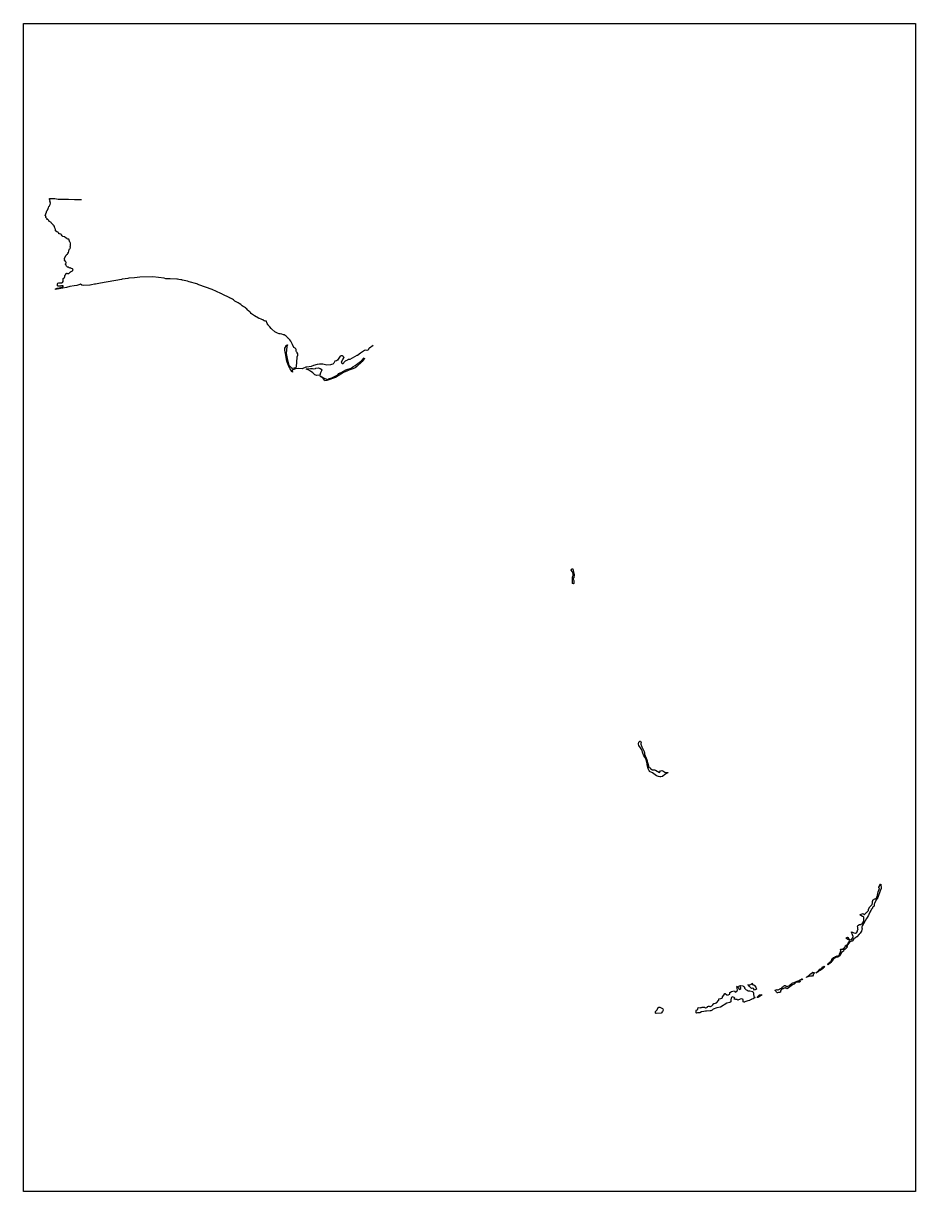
# Model space of a CAD drawing. Extents: x 0.2 to 8.4, y 0.1 to 10.8.
import ezdxf

# ---------------------------------------------------------------- set-up
doc = ezdxf.new("R2010")
doc.units = 0
doc.header["$MEASUREMENT"] = 0
doc.layers.add('STATE', color=7, linetype='CONTINUOUS')

# ---------------------------------------------------------------- blocks, each defined once
blk = doc.blocks.new('BLOCK_2')
at = {"layer": 'STATE'}
blk.add_lwpolyline([(0.1633029513888889, 0.0988905164930556), (0.1633029513888889, 10.82998318142361), (8.358466254340277, 10.82998318142361), (8.358466254340277, 0.0988905164930556), (0.1633029513888889, 0.0988905164930556)], dxfattribs=at)
at = {"layer": 'STATE', "color": 2}
for points in [[(3.376051161024305, 7.869683159722221), (3.342719184027778, 7.846347384982638), (3.336052788628472, 7.843010796440971), (3.332722981770833, 7.836344401041666), (3.332722981770833, 7.8330078125), (3.329393174913194, 7.829678005642361), (3.326056586371528, 7.829678005642361), (3.319390190972222, 7.826341417100694), (3.306064181857639, 7.829678005642361), (3.296061197916667, 7.826341417100694), (3.259406195746528, 7.799675835503471), (3.232740614149305, 7.779669867621528), (3.22607421875, 7.779669867621528), (3.162753634982639, 7.743001302083333), (3.149420844184028, 7.743001302083333), (3.139424641927083, 7.736334906684028), (3.126091851128472, 7.729668511284721), (3.119425455729167, 7.726331922743055), (3.106099446614583, 7.716335720486111), (3.099433051215278, 7.702996148003471), (3.092766655815972, 7.702996148003471), (3.089436848958333, 7.712999131944444), (3.086100260416667, 7.71966552734375), (3.096096462673611, 7.743001302083333), (3.106099446614583, 7.756334092881944), (3.109429253472222, 7.759670681423611), (3.099433051215278, 7.769673665364583), (3.092766655815972, 7.776340060763888), (3.082770453559028, 7.776340060763888), (3.072767469618055, 7.773003472222221), (3.066107855902778, 7.763007269965278), (3.0494384765625, 7.736334906684028), (3.039442274305555, 7.729668511284721), (3.022779676649305, 7.726331922743055), (3.01611328125, 7.709662543402778), (3.009446885850694, 7.702996148003471), (3.006117078993055, 7.699666341145833), (2.992784288194444, 7.696329752604166), (2.9827880859375, 7.6929931640625), (2.949462890625, 7.689663357204861), (2.912801106770833, 7.699666341145833), (2.882805718315972, 7.699666341145833), (2.862806532118055, 7.696329752604166), (2.829481336805555, 7.686326768663194), (2.80615234375, 7.679660373263888), (2.766160753038194, 7.672993977864583), (2.75616455078125, 7.672993977864583), (2.722832573784722, 7.656324598524305), (2.692837185329861, 7.659661187065971), (2.662848578559028, 7.656324598524305), (2.639519585503472, 7.646321614583333), (2.636182996961805, 7.646321614583333), (2.632853190104167, 7.642991807725694), (2.636182996961805, 7.626322428385416), (2.6295166015625, 7.632988823784721), (2.61285400390625, 7.656324598524305), (2.602857801649305, 7.679660373263888), (2.592861599392361, 7.702996148003471), (2.589525010850694, 7.709662543402778), (2.582858615451389, 7.726331922743055), (2.569532606336805, 7.796339246961805), (2.566196017795139, 7.829678005642361), (2.566196017795139, 7.846347384982638), (2.569532606336805, 7.856350368923611), (2.576192220052083, 7.873012966579861), (2.589525010850694, 7.876349555121528), (2.582858615451389, 7.863016764322916), (2.57952880859375, 7.829678005642361), (2.576192220052083, 7.796339246961805), (2.586195203993055, 7.753004286024305), (2.602857801649305, 7.689663357204861), (2.619520399305555, 7.672993977864583), (2.6295166015625, 7.662990993923611), (2.636182996961805, 7.662990993923611), (2.666178385416667, 7.669664171006944), (2.672844780815972, 7.67633056640625), (2.679511176215278, 7.763007269965278), (2.679511176215278, 7.766337076822916), (2.682840983072917, 7.783006456163194), (2.682840983072917, 7.786336263020833), (2.682840983072917, 7.793009440104166), (2.679511176215278, 7.803005642361111), (2.679511176215278, 7.806342230902778), (2.672844780815972, 7.813008626302083), (2.669508192274305, 7.819675021701388), (2.669508192274305, 7.826341417100694), (2.669508192274305, 7.829678005642361), (2.669508192274305, 7.8330078125), (2.666178385416667, 7.839680989583333), (2.662848578559028, 7.843010796440971), (2.659511990017361, 7.846347384982638), (2.652845594618055, 7.849677191840278), (2.64617919921875, 7.853013780381944), (2.636182996961805, 7.879679361979166), (2.619520399305555, 7.909688313802083), (2.609524197048611, 7.923021104600694), (2.602857801649305, 7.933024088541666), (2.599521213107639, 7.936353895399305), (2.59619140625, 7.936353895399305), (2.59619140625, 7.939690483940971), (2.57952880859375, 7.953023274739583), (2.57952880859375, 7.95635986328125), (2.576192220052083, 7.95635986328125), (2.559529622395833, 7.969692654079861), (2.552863226996528, 7.969692654079861), (2.536200629340278, 7.976359049479166), (2.522867838541667, 7.979695638020833), (2.516208224826389, 7.979695638020833), (2.512871636284722, 7.979695638020833), (2.496209038628472, 7.983025444878471), (2.472880045572917, 7.996358235677083), (2.446221245659722, 8.019694010416666), (2.442884657118055, 8.023030598958332), (2.439554850260417, 8.0263671875), (2.426222059461805, 8.04302978515625), (2.412889268663194, 8.05636935763889), (2.412889268663194, 8.059699164496527), (2.409559461805555, 8.063035753038195), (2.40289306640625, 8.073038736979166), (2.399563259548611, 8.08303493923611), (2.396226671006944, 8.093037923177082), (2.392896864149305, 8.093037923177082), (2.382893880208333, 8.093037923177082), (2.376234266493055, 8.096367730034721), (2.366231282552083, 8.103040907118055), (2.366231282552083, 8.106370713975695), (2.3529052734375, 8.10970730251736), (2.346238878038194, 8.113037109375), (2.332906087239583, 8.119710286458332), (2.329576280381944, 8.119710286458332), (2.322909884982639, 8.123040093315971), (2.286248101128472, 8.14303927951389), (2.259589301215278, 8.163045247395832), (2.252922905815972, 8.1663818359375), (2.252922905815972, 8.16971164279514), (2.236260308159722, 8.18304443359375), (2.232923719618055, 8.189710828993055), (2.229593912760417, 8.189710828993055), (2.22625732421875, 8.19638400607639), (2.212931315104167, 8.209716796875), (2.2095947265625, 8.209716796875), (2.202928331163194, 8.216383192274305), (2.19293212890625, 8.22304958767361), (2.182935926649305, 8.229715983072916), (2.172932942708333, 8.236382378472221), (2.15960693359375, 8.246385362413195), (2.146274142795139, 8.256388346354166), (2.136277940538194, 8.263054741753471), (2.116278754340278, 8.273057725694445), (2.112948947482639, 8.276387532552082), (2.106282552083333, 8.27972412109375), (2.092949761284722, 8.289727105034721), (2.082953559027778, 8.296393500434027), (2.072950575086805, 8.303059895833332), (2.066290961371528, 8.306389702690971), (2.062954372829861, 8.306389702690971), (2.059624565972222, 8.30972629123264), (1.989637586805555, 8.343065049913195), (1.986300998263889, 8.346394856770832), (1.976304796006944, 8.3497314453125), (1.896321614583333, 8.386400010850695), (1.776340060763889, 8.429741753472221), (1.763007269965278, 8.43307156032986), (1.759677463107639, 8.436408148871527), (1.75634765625, 8.436408148871527), (1.686360677083333, 8.456407335069445), (1.669691297743055, 8.46307373046875), (1.626369900173611, 8.469740125868055), (1.619703504774305, 8.473076714409721), (1.616373697916667, 8.473076714409721), (1.609707302517361, 8.473076714409721), (1.589708116319444, 8.47641330295139), (1.5797119140625, 8.479743109809027), (1.573045518663194, 8.479743109809027), (1.513054741753472, 8.483079698350695), (1.479729546440972, 8.483079698350695), (1.473063151041667, 8.483079698350695), (1.456400553385417, 8.48974609375), (1.35308837890625, 8.50307888454861), (1.233106825086806, 8.499742296006945), (1.183119032118056, 8.49307590060764), (1.133124457465278, 8.48974609375), (1.123128255208333, 8.486409505208332), (1.099799262152778, 8.483079698350695), (1.073140462239583, 8.479743109809027), (1.069803873697917, 8.479743109809027), (1.063137478298611, 8.47641330295139), (0.8731689453125, 8.443074544270832), (0.8265109592013888, 8.43307156032986), (0.8165147569444444, 8.43307156032986), (0.78985595703125, 8.429741753472221), (0.7765231662326388, 8.426405164930555), (0.773193359375, 8.426405164930555), (0.7132025824652778, 8.42306857638889), (0.6998765733506944, 8.426405164930555), (0.6865370008680555, 8.43307156032986), (0.6732109917534722, 8.429741753472221), (0.6632080078125, 8.426405164930555), (0.6532185872395833, 8.42306857638889), (0.6298828125, 8.41973876953125), (0.5898912217881944, 8.413072374131945), (0.5598958333333333, 8.403069390190971), (0.4599134657118055, 8.386400010850695), (0.4599134657118055, 8.38973659939236), (0.4599134657118055, 8.39306640625), (0.4732462565104166, 8.396402994791666), (0.4799126519097222, 8.396402994791666), (0.5299072265625, 8.409735785590277), (0.5299072265625, 8.42306857638889), (0.5265706380208333, 8.41973876953125), (0.5199042426215278, 8.41973876953125), (0.516567654079861, 8.416402180989582), (0.5132378472222222, 8.41973876953125), (0.5065782335069444, 8.41973876953125), (0.5032416449652778, 8.416402180989582), (0.4999050564236111, 8.416402180989582), (0.4965752495659722, 8.416402180989582), (0.4899088541666666, 8.416402180989582), (0.4865790473090277, 8.416402180989582), (0.4799126519097222, 8.416402180989582), (0.4799126519097222, 8.41973876953125), (0.4765760633680555, 8.41973876953125), (0.4765760633680555, 8.42306857638889), (0.4765760633680555, 8.426405164930555), (0.4765760633680555, 8.43307156032986), (0.4765760633680555, 8.436408148871527), (0.4799126519097222, 8.443074544270832), (0.4899088541666666, 8.446404351128471), (0.4932386610243055, 8.446404351128471), (0.5032416449652778, 8.446404351128471), (0.5065782335069444, 8.446404351128471), (0.5132378472222222, 8.446404351128471), (0.516567654079861, 8.446404351128471), (0.5199042426215278, 8.44974093967014), (0.5232408311631944, 8.44974093967014), (0.5299072265625, 8.45974392361111), (0.5299072265625, 8.46307373046875), (0.5299072265625, 8.479743109809027), (0.5299072265625, 8.483079698350695), (0.5299072265625, 8.486409505208332), (0.5332370334201388, 8.48974609375), (0.5398966471354166, 8.496412489149305), (0.5432332356770833, 8.50307888454861), (0.5432332356770833, 8.509745279947916), (0.5432332356770833, 8.513081868489582), (0.54656982421875, 8.51974826388889), (0.5498996310763888, 8.51974826388889), (0.5532362196180556, 8.526414659288195), (0.5532362196180556, 8.52975124782986), (0.5565660264756944, 8.5330810546875), (0.5598958333333333, 8.5330810546875), (0.5598958333333333, 8.536417643229166), (0.563232421875, 8.536417643229166), (0.5698988172743055, 8.5330810546875), (0.5732286241319444, 8.5330810546875), (0.576565212673611, 8.5330810546875), (0.57989501953125, 8.5330810546875), (0.57989501953125, 8.536417643229166), (0.5832248263888888, 8.536417643229166), (0.5865614149305555, 8.539747450086805), (0.5898912217881944, 8.543084038628471), (0.5965576171875, 8.54641384548611), (0.5998874240451388, 8.54641384548611), (0.6032240125868055, 8.549750434027777), (0.61322021484375, 8.556416829427082), (0.6165500217013888, 8.55975341796875), (0.6165500217013888, 8.56308322482639), (0.6198866102430555, 8.56308322482639), (0.6165500217013888, 8.569756401909721), (0.6165500217013888, 8.57308620876736), (0.61322021484375, 8.576422797309027), (0.6065538194444444, 8.579752604166666), (0.6032240125868055, 8.579752604166666), (0.593227810329861, 8.583089192708332), (0.5898912217881944, 8.579752604166666), (0.5865614149305555, 8.583089192708332), (0.57989501953125, 8.583089192708332), (0.576565212673611, 8.58975558810764), (0.5698988172743055, 8.58975558810764), (0.5598958333333333, 8.59975857204861), (0.5565660264756944, 8.606424967447916), (0.5565660264756944, 8.613091362847221), (0.5532362196180556, 8.613091362847221), (0.5498996310763888, 8.61642795138889), (0.5498996310763888, 8.619757758246527), (0.5532362196180556, 8.623087565104166), (0.5565660264756944, 8.6297607421875), (0.5565660264756944, 8.63309054904514), (0.5498996310763888, 8.64642333984375), (0.54656982421875, 8.64642333984375), (0.5432332356770833, 8.64642333984375), (0.5432332356770833, 8.649759928385416), (0.5398966471354166, 8.653096516927082), (0.5398966471354166, 8.656426323784721), (0.5432332356770833, 8.656426323784721), (0.5398966471354166, 8.663092719184027), (0.5398966471354166, 8.666429307725695), (0.5398966471354166, 8.669759114583332), (0.5532362196180556, 8.696431477864582), (0.5565660264756944, 8.696431477864582), (0.5598958333333333, 8.70309787326389), (0.563232421875, 8.709771050347221), (0.5665622287326388, 8.709771050347221), (0.5698988172743055, 8.709771050347221), (0.5732286241319444, 8.716437445746527), (0.5698988172743055, 8.719767252604166), (0.5732286241319444, 8.723097059461805), (0.576565212673611, 8.723097059461805), (0.576565212673611, 8.726433648003471), (0.57989501953125, 8.736436631944445), (0.5832248263888888, 8.753106011284721), (0.5865614149305555, 8.759772406684027), (0.5898912217881944, 8.759772406684027), (0.593227810329861, 8.763102213541666), (0.5965576171875, 8.77310519748264), (0.593227810329861, 8.77310519748264), (0.593227810329861, 8.779771592881945), (0.5965576171875, 8.78310818142361), (0.5965576171875, 8.786444769965277), (0.5965576171875, 8.789774576822916), (0.5965576171875, 8.796440972222221), (0.5965576171875, 8.806443956163195), (0.593227810329861, 8.80978054470486), (0.5965576171875, 8.8131103515625), (0.593227810329861, 8.81644015842014), (0.5898912217881944, 8.819776746961805), (0.5865614149305555, 8.829779730902777), (0.5832248263888888, 8.836446126302082), (0.5865614149305555, 8.839775933159721), (0.5832248263888888, 8.839775933159721), (0.57989501953125, 8.846449110243055), (0.5732286241319444, 8.846449110243055), (0.5665622287326388, 8.849778917100695), (0.563232421875, 8.8564453125), (0.5565660264756944, 8.8564453125), (0.5532362196180556, 8.859781901041666), (0.5498996310763888, 8.859781901041666), (0.5498996310763888, 8.863118489583332), (0.5432332356770833, 8.86978488498264), (0.5398966471354166, 8.86978488498264), (0.5365668402777778, 8.86978488498264), (0.5265706380208333, 8.873114691840277), (0.5232408311631944, 8.876451280381945), (0.5199042426215278, 8.87978786892361), (0.5132378472222222, 8.88644748263889), (0.5132378472222222, 8.889784071180555), (0.5065782335069444, 8.893120659722221), (0.4965752495659722, 8.896457248263888), (0.4899088541666666, 8.896457248263888), (0.4899088541666666, 8.903116861979166), (0.4832424587673611, 8.909783257378471), (0.4832424587673611, 8.913119845920138), (0.46990966796875, 8.916456434461805), (0.4599134657118055, 8.92312282986111), (0.4599134657118055, 8.929789225260416), (0.4599134657118055, 8.936455620659721), (0.4565836588541666, 8.943122016059027), (0.4565836588541666, 8.946458604600695), (0.4532470703125, 8.953125), (0.4499172634548611, 8.956461588541666), (0.4499172634548611, 8.959791395399305), (0.4499172634548611, 8.963127983940971), (0.4432508680555555, 8.973130967881945), (0.4399210611979166, 8.973130967881945), (0.43658447265625, 8.979790581597221), (0.4299180772569444, 8.986463758680555), (0.4265882703993055, 8.989793565538195), (0.4232584635416666, 8.989793565538195), (0.419921875, 8.999796549479166), (0.4132554796006944, 9.003126356336805), (0.4099256727430555, 9.006462944878471), (0.40325927734375, 9.009799533420138), (0.3965928819444444, 9.013129340277777), (0.3965928819444444, 9.019795735677082), (0.3932630750868055, 9.02313232421875), (0.3899332682291666, 9.026462131076388), (0.3865966796875, 9.029798719618055), (0.3799302842881944, 9.029798719618055), (0.3832668728298611, 9.033135308159721), (0.3799302842881944, 9.03646511501736), (0.3732638888888889, 9.043131510416666), (0.3699273003472222, 9.046468098958332), (0.3699273003472222, 9.0498046875), (0.3699273003472222, 9.053134494357638), (0.3732638888888889, 9.053134494357638), (0.3699273003472222, 9.056464301215277), (0.3699273003472222, 9.059800889756945), (0.3632676866319444, 9.066474066840277), (0.3699273003472222, 9.07980007595486), (0.3699273003472222, 9.083136664496527), (0.3732638888888889, 9.089803059895832), (0.3766004774305555, 9.089803059895832), (0.3766004774305555, 9.0931396484375), (0.3766004774305555, 9.096476236979166), (0.3766004774305555, 9.099806043836805), (0.3766004774305555, 9.103135850694445), (0.3799302842881944, 9.10647243923611), (0.3832668728298611, 9.109809027777777), (0.3832668728298611, 9.113138834635416), (0.3865966796875, 9.116475423177082), (0.3865966796875, 9.123141818576388), (0.3899332682291666, 9.126478407118055), (0.3899332682291666, 9.13314480251736), (0.3932630750868055, 9.136474609375), (0.3965928819444444, 9.146477593315971), (0.3999294704861111, 9.14980740017361), (0.40325927734375, 9.14980740017361), (0.40325927734375, 9.153143988715277), (0.4099256727430555, 9.166476779513888), (0.4132554796006944, 9.179816351996527), (0.4099256727430555, 9.186482747395832), (0.4099256727430555, 9.189812554253471), (0.4065958658854166, 9.193149142795138), (0.4065958658854166, 9.196478949652777), (0.4099256727430555, 9.199815538194445), (0.4065958658854166, 9.20315212673611), (0.4065958658854166, 9.20648193359375), (0.40325927734375, 9.216484917534721), (0.40325927734375, 9.219821506076388), (0.4299180772569444, 9.219821506076388), (0.4532470703125, 9.219821506076388), (0.4832424587673611, 9.216484917534721), (0.4865790473090277, 9.216484917534721), (0.4965752495659722, 9.216484917534721), (0.5032416449652778, 9.216484917534721), (0.5132378472222222, 9.216484917534721), (0.516567654079861, 9.216484917534721), (0.5199042426215278, 9.216484917534721), (0.5232408311631944, 9.216484917534721), (0.5332370334201388, 9.216484917534721), (0.5398966471354166, 9.216484917534721), (0.5432332356770833, 9.216484917534721), (0.54656982421875, 9.216484917534721), (0.5532362196180556, 9.216484917534721), (0.5698988172743055, 9.216484917534721), (0.576565212673611, 9.216484917534721), (0.6332194010416666, 9.213148328993055), (0.6365492078993055, 9.213148328993055), (0.64654541015625, 9.213148328993055), (0.6532185872395833, 9.213148328993055), (0.6665445963541666, 9.213148328993055), (0.6898735894097222, 9.213148328993055), (0.6965399848090278, 9.213148328993055)], [(3.20941162109375, 7.686326768663194), (3.259406195746528, 7.723002115885416), (3.272732204861111, 7.732998318142361), (3.292731391059028, 7.756334092881944), (3.296061197916667, 7.749667697482638), (3.292731391059028, 7.749667697482638), (3.276068793402778, 7.723002115885416), (3.222744411892361, 7.67633056640625), (3.20941162109375, 7.666327582465278), (3.189412434895833, 7.656324598524305), (3.152757432725694, 7.642991807725694), (3.132758246527778, 7.636325412326388), (3.102762858072917, 7.622992621527778), (3.029446072048611, 7.576321072048611), (2.949462890625, 7.549648708767361), (2.932793511284722, 7.546318901909721), (2.929463704427083, 7.552985297309028), (2.916130913628472, 7.569647894965278), (2.896138509114583, 7.582987467447916), (2.889472113715278, 7.589653862847221), (2.886135525173611, 7.592990451388888), (2.889472113715278, 7.592990451388888), (2.919467502170139, 7.572984483506944), (2.946126302083333, 7.562981499565971), (2.962788899739583, 7.559651692708333), (2.96612548828125, 7.566318088107638), (2.996120876736111, 7.572984483506944), (3.01611328125, 7.582987467447916), (3.052775065104167, 7.602986653645833), (3.059441460503472, 7.612989637586805), (3.066107855902778, 7.616319444444444), (3.089436848958333, 7.626322428385416), (3.126091851128472, 7.646321614583333), (3.172749837239583, 7.662990993923611), (3.189412434895833, 7.67633056640625), (3.20941162109375, 7.686326768663194)], [(2.826151529947917, 7.656324598524305), (2.846143934461805, 7.659661187065971), (2.849480523003472, 7.662990993923611), (2.869472927517361, 7.666327582465278), (2.889472113715278, 7.659661187065971), (2.899468315972222, 7.652994791666666), (2.906134711371528, 7.642991807725694), (2.892801920572917, 7.619656032986111), (2.886135525173611, 7.599656846788194), (2.859476725260417, 7.596320258246528), (2.8394775390625, 7.602986653645833), (2.82281494140625, 7.619656032986111), (2.799485948350694, 7.636325412326388), (2.779493543836805, 7.646321614583333), (2.769490559895833, 7.649658203125), (2.759494357638889, 7.652994791666666), (2.762824164496528, 7.656324598524305), (2.7728271484375, 7.656324598524305), (2.799485948350694, 7.659661187065971), (2.816148546006944, 7.659661187065971), (2.826151529947917, 7.656324598524305)], [(5.212375217013888, 5.729465060763888), (5.212375217013888, 5.726128472222222), (5.219048394097222, 5.712795681423611), (5.219048394097222, 5.702792697482638), (5.219048394097222, 5.692789713541666), (5.219048394097222, 5.686123318142361), (5.215711805555555, 5.682793511284722), (5.205715603298611, 5.686123318142361), (5.205715603298611, 5.696126302083333), (5.205715603298611, 5.709459092881944), (5.205715603298611, 5.739461263020833), (5.205715603298611, 5.746134440104166), (5.212375217013888, 5.759467230902778), (5.212375217013888, 5.772800021701388), (5.209052191840278, 5.782803005642361), (5.202379014756944, 5.796135796440972), (5.195705837673611, 5.806138780381944), (5.199042426215278, 5.816141764322916), (5.202379014756944, 5.819471571180555), (5.209052191840278, 5.819471571180555), (5.212375217013888, 5.802802191840278), (5.215711805555555, 5.789469401041666), (5.222371419270833, 5.766133626302083), (5.219048394097222, 5.736131456163194), (5.212375217013888, 5.732794867621528), (5.212375217013888, 5.729465060763888)], [(5.885579427083333, 4.059285481770833), (5.882256401909722, 4.062635633680555), (5.878919813368055, 4.075954861111111), (5.862250434027778, 4.102634006076388), (5.852267795138888, 4.125962999131945), (5.842271592881944, 4.155978732638888), (5.832261827256944, 4.175971137152778), (5.815592447916666, 4.195977105034722), (5.812269422743055, 4.209309895833333), (5.812269422743055, 4.212646484375), (5.815592447916666, 4.225979275173611), (5.822265625, 4.232638888888888), (5.825602213541666, 4.235975477430555), (5.832261827256944, 4.235975477430555), (5.838921440972222, 4.222642686631945), (5.835598415798611, 4.215983072916666), (5.835598415798611, 4.209309895833333), (5.842271592881944, 4.185967339409722), (5.8656005859375, 4.142632378472222), (5.868923611111111, 4.125962999131945), (5.868923611111111, 4.115966796875), (5.888916015625, 4.065958658854166), (5.892252604166666, 4.059285481770833), (5.892252604166666, 4.049289279513888), (5.895589192708333, 4.042616102430555), (5.89892578125, 4.029296875), (5.902248806423611, 4.025960286458333), (5.902248806423611, 4.019287109375), (5.908908420138888, 3.999281141493055), (5.912245008680555, 3.995958116319444), (5.918918185763888, 3.992621527777778), (5.922254774305555, 3.9859619140625), (5.935574001736111, 3.9759521484375), (5.938910590277778, 3.972615559895833), (5.958902994791666, 3.972615559895833), (5.968899197048611, 3.969292534722222), (6.005560980902778, 3.949273003472222), (6.015557183159722, 3.962619357638889), (6.028903537326388, 3.9659423828125), (6.035563151041666, 3.962619357638889), (6.055555555555555, 3.952609592013889), (6.058892144097222, 3.952609592013889), (6.058892144097222, 3.949273003472222), (6.078884548611111, 3.949273003472222), (6.082221137152778, 3.949273003472222), (6.082221137152778, 3.945949978298611), (6.075547960069444, 3.942613389756944), (6.055555555555555, 3.929280598958333), (6.0322265625, 3.912611219618055), (6.018893771701388, 3.909288194444444), (6.012234157986111, 3.909288194444444), (6.008897569444444, 3.909288194444444), (5.995578342013888, 3.912611219618055), (5.978908962673611, 3.919284396701389), (5.965576171875, 3.925944010416667), (5.942247178819444, 3.945949978298611), (5.915581597222222, 3.959282769097222), (5.912245008680555, 3.9659423828125), (5.908908420138888, 3.969292534722222), (5.905585394965278, 3.9759521484375), (5.902248806423611, 3.9859619140625), (5.892252604166666, 4.019287109375), (5.892252604166666, 4.029296875), (5.888916015625, 4.039293077256945), (5.885579427083333, 4.055962456597222), (5.885579427083333, 4.059285481770833)], [(7.951877170138888, 2.729153103298611), (7.955213758680555, 2.732489691840278), (7.958536783854166, 2.735826280381944), (7.958536783854166, 2.742499457465278), (7.961873372395833, 2.749159071180555), (7.961873372395833, 2.752495659722222), (7.961873372395833, 2.759168836805555), (7.961873372395833, 2.762491861979167), (7.9652099609375, 2.772488064236111), (7.9652099609375, 2.775838216145833), (7.968532986111111, 2.775838216145833), (7.968532986111111, 2.779161241319444), (7.975206163194444, 2.782497829861111), (7.978542751736111, 2.785834418402778), (7.985202365451388, 2.789157443576389), (7.988538953993055, 2.789157443576389), (7.991875542534721, 2.792507595486111), (7.99853515625, 2.795830620659722), (8.001871744791666, 2.802503797743055), (8.005208333333332, 2.8125), (8.008531358506945, 2.819173177083333), (8.008531358506945, 2.822496202256944), (8.015190972222221, 2.852511935763889), (8.021864149305555, 2.869181315104167), (8.025200737847221, 2.882500542534722), (8.021864149305555, 2.889173719618055), (8.021864149305555, 2.895833333333333), (8.025200737847221, 2.905843098958333), (8.025200737847221, 2.9091796875), (8.035196940104166, 2.922512478298611), (8.038519965277777, 2.922512478298611), (8.041856553819445, 2.882500542534722), (8.0318603515625, 2.862508138020833), (8.01186794704861, 2.799167209201389), (7.995198567708333, 2.779161241319444), (7.981865776909721, 2.745822482638889), (7.978542751736111, 2.739149305555555), (7.978542751736111, 2.725830078125), (7.978542751736111, 2.722493489583333), (7.968532986111111, 2.7158203125), (7.961873372395833, 2.709160698784722), (7.961873372395833, 2.702487521701389), (7.958536783854166, 2.695814344618055), (7.948540581597221, 2.689154730902778), (7.948540581597221, 2.685818142361111), (7.945203993055555, 2.679144965277778), (7.945203993055555, 2.675821940104167), (7.938544379340278, 2.665825737847222), (7.928548177083333, 2.645819769965278), (7.925211588541666, 2.635810004340278), (7.921875, 2.632486979166667), (7.911892361111111, 2.615817599826389), (7.908542209201388, 2.609144422743055), (7.868557400173611, 2.535807291666667), (7.865234375, 2.532470703125), (7.865234375, 2.529134114583333), (7.865234375, 2.525797526041667), (7.865234375, 2.522474500868055), (7.868557400173611, 2.512464735243055), (7.868557400173611, 2.509128146701389), (7.865234375, 2.502468532986111), (7.865234375, 2.499131944444444), (7.861897786458333, 2.495808919270833), (7.861897786458333, 2.492458767361111), (7.848564995659721, 2.472466362847222), (7.845228407118055, 2.469129774305555), (7.841905381944444, 2.465793185763889), (7.838568793402778, 2.462470160590278), (7.818576388888888, 2.439127604166667), (7.808566623263888, 2.432454427083333), (7.805243598090278, 2.429131401909722), (7.801907009548611, 2.429131401909722), (7.798570421006944, 2.425794813368055), (7.78857421875, 2.422458224826389), (7.78857421875, 2.419121636284722), (7.78857421875, 2.415798611111111), (7.775241427951388, 2.399115668402778), (7.761908637152778, 2.395792643229167), (7.7552490234375, 2.3924560546875), (7.741916232638888, 2.379123263888889), (7.735256618923611, 2.369127061631944), (7.725260416666666, 2.355794270833333), (7.721923828125, 2.352457682291667), (7.725260416666666, 2.352457682291667), (7.725260416666666, 2.34912109375), (7.728583441840278, 2.34912109375), (7.728583441840278, 2.345784505208333), (7.721923828125, 2.335788302951389), (7.718587239583333, 2.332451714409722), (7.718587239583333, 2.329115125868055), (7.715250651041666, 2.329115125868055), (7.7119140625, 2.325778537326389), (7.695258246527778, 2.312459309895833), (7.695258246527778, 2.309109157986111), (7.685262044270833, 2.302449544270833), (7.681925455729166, 2.299112955729167), (7.678602430555555, 2.295789930555555), (7.668592664930555, 2.279106987847222), (7.658596462673611, 2.265774197048611), (7.651936848958333, 2.259114583333333), (7.645263671875, 2.25244140625), (7.641927083333333, 2.25244140625), (7.628607855902778, 2.249104817708333), (7.625271267361111, 2.249104817708333), (7.618611653645833, 2.245768229166667), (7.608601888020833, 2.235772026909722), (7.605278862847221, 2.235772026909722), (7.601942274305555, 2.232435438368055), (7.591946072048611, 2.2191162109375), (7.588609483506944, 2.215766059027778), (7.57861328125, 2.202446831597222), (7.555284288194444, 2.182440863715278), (7.551947699652778, 2.185777452256944), (7.551947699652778, 2.192437065972222), (7.561943901909721, 2.195773654513889), (7.571940104166666, 2.205769856770833), (7.575276692708333, 2.2091064453125), (7.581949869791666, 2.215766059027778), (7.588609483506944, 2.225775824652778), (7.591946072048611, 2.229098849826389), (7.588609483506944, 2.232435438368055), (7.591946072048611, 2.239108615451389), (7.601942274305555, 2.245768229166667), (7.605278862847221, 2.249104817708333), (7.618611653645833, 2.255777994791667), (7.621934678819444, 2.259114583333333), (7.631944444444444, 2.262451171875), (7.635267469618055, 2.265774197048611), (7.638604058159721, 2.262451171875), (7.645263671875, 2.262451171875), (7.6552734375, 2.272447374131944), (7.658596462673611, 2.272447374131944), (7.658596462673611, 2.279106987847222), (7.665256076388888, 2.295789930555555), (7.671929253472221, 2.305772569444444), (7.671929253472221, 2.315782335069444), (7.668592664930555, 2.322441948784722), (7.668592664930555, 2.325778537326389), (7.671929253472221, 2.325778537326389), (7.681925455729166, 2.325778537326389), (7.691921657986111, 2.325778537326389), (7.698581271701388, 2.335788302951389), (7.705254448784721, 2.339111328125), (7.708591037326388, 2.342447916666667), (7.715250651041666, 2.355794270833333), (7.715250651041666, 2.359117296006944), (7.718587239583333, 2.359117296006944), (7.721923828125, 2.362453884548611), (7.725260416666666, 2.365790473090278), (7.728583441840278, 2.365790473090278), (7.728583441840278, 2.369127061631944), (7.731920030381944, 2.369127061631944), (7.735256618923611, 2.375786675347222), (7.7552490234375, 2.4024658203125), (7.751912434895833, 2.409125434027778), (7.748575846354166, 2.412462022569444), (7.745252821180555, 2.412462022569444), (7.735256618923611, 2.415798611111111), (7.718587239583333, 2.425794813368055), (7.731920030381944, 2.435791015625), (7.738579644097221, 2.432454427083333), (7.738579644097221, 2.425794813368055), (7.748575846354166, 2.419121636284722), (7.751912434895833, 2.419121636284722), (7.7552490234375, 2.415798611111111), (7.758572048611111, 2.415798611111111), (7.768581814236111, 2.412462022569444), (7.771904839409721, 2.415798611111111), (7.771904839409721, 2.419121636284722), (7.785237630208333, 2.435791015625), (7.785237630208333, 2.439127604166667), (7.785237630208333, 2.442464192708333), (7.778578016493055, 2.459133572048611), (7.768581814236111, 2.482476128472222), (7.768581814236111, 2.485799153645833), (7.778578016493055, 2.482476128472222), (7.791910807291666, 2.475789388020833), (7.801907009548611, 2.472466362847222), (7.805243598090278, 2.472466362847222), (7.811903211805555, 2.475789388020833), (7.815239800347221, 2.475789388020833), (7.8218994140625, 2.485799153645833), (7.825236002604166, 2.495808919270833), (7.825236002604166, 2.499131944444444), (7.828559027777778, 2.502468532986111), (7.831895616319444, 2.512464735243055), (7.828559027777778, 2.512464735243055), (7.828559027777778, 2.522474500868055), (7.828559027777778, 2.525797526041667), (7.825236002604166, 2.535807291666667), (7.828559027777778, 2.542466905381944), (7.841905381944444, 2.552476671006944), (7.845228407118055, 2.552476671006944), (7.848564995659721, 2.552476671006944), (7.858561197916666, 2.552476671006944), (7.858561197916666, 2.555813259548611), (7.865234375, 2.559136284722222), (7.868557400173611, 2.559136284722222), (7.881890190972221, 2.582478841145833), (7.881890190972221, 2.585801866319444), (7.881890190972221, 2.609144422743055), (7.881890190972221, 2.619140625), (7.878553602430555, 2.622477213541667), (7.871893988715278, 2.625813802083333), (7.845228407118055, 2.642483181423611), (7.848564995659721, 2.645819769965278), (7.875217013888888, 2.652479383680555), (7.878553602430555, 2.649156358506944), (7.881890190972221, 2.645819769965278), (7.885213216145833, 2.645819769965278), (7.888563368055555, 2.645819769965278), (7.901882595486111, 2.655815972222222), (7.905219184027778, 2.6624755859375), (7.911892361111111, 2.669148763020833), (7.915215386284721, 2.6724853515625), (7.925211588541666, 2.6824951171875), (7.925211588541666, 2.692491319444444), (7.938544379340278, 2.7158203125), (7.951877170138888, 2.729153103298611)], [(7.505289713541666, 2.162434895833333), (7.508626302083333, 2.162434895833333), (7.518622504340278, 2.169108072916667), (7.521959092881944, 2.165771484375), (7.515299479166666, 2.15576171875), (7.511949327256944, 2.15576171875), (7.508626302083333, 2.149102105034722), (7.498630099826388, 2.142428927951389), (7.481960720486111, 2.129096137152778), (7.471964518229166, 2.125773111979167), (7.461968315972221, 2.119086371527778), (7.458631727430555, 2.115763346354167), (7.448635525173611, 2.109103732638889), (7.441975911458333, 2.109103732638889), (7.458631727430555, 2.122422960069444), (7.465304904513888, 2.125773111979167), (7.468641493055555, 2.135769314236111), (7.478624131944444, 2.142428927951389), (7.481960720486111, 2.145765516493055), (7.488633897569444, 2.142428927951389), (7.491970486111111, 2.142428927951389), (7.505289713541666, 2.162434895833333)], [(7.281995985243055, 2.035753038194444), (7.2919921875, 2.042426215277778), (7.2919921875, 2.039089626736111), (7.295328776041666, 2.035753038194444), (7.298665364583333, 2.029079861111111), (7.298665364583333, 2.0257568359375), (7.295328776041666, 2.0257568359375), (7.2919921875, 2.022420247395833), (7.281995985243055, 2.022420247395833), (7.278672960069444, 2.022420247395833), (7.275336371527778, 2.022420247395833), (7.271999782986111, 2.022420247395833), (7.262003580729166, 2.022420247395833), (7.241997612847221, 2.005750868055555), (7.228678385416666, 1.999091254340278), (7.202012803819444, 1.979085286458333), (7.188680013020833, 1.969075520833333), (7.182020399305555, 1.965738932291667), (7.175347222222221, 1.962415907118055), (7.168687608506944, 1.965738932291667), (7.168687608506944, 1.969075520833333), (7.165351019965278, 1.972412109375), (7.162014431423611, 1.972412109375), (7.155354817708333, 1.969075520833333), (7.152018229166666, 1.969075520833333), (7.142022026909721, 1.962415907118055), (7.132025824652778, 1.959079318576389), (7.125352647569444, 1.955756293402778), (7.122029622395833, 1.949083116319444), (7.118693033854166, 1.945746527777778), (7.118693033854166, 1.935736762152778), (7.118693033854166, 1.932413736979167), (7.108696831597221, 1.9290771484375), (7.105360243055555, 1.9290771484375), (7.102023654513888, 1.9290771484375), (7.098700629340278, 1.9290771484375), (7.088704427083333, 1.925740559895833), (7.085367838541666, 1.925740559895833), (7.08203125, 1.932413736979167), (7.078694661458333, 1.935736762152778), (7.075371636284721, 1.9390869140625), (7.068712022569444, 1.945746527777778), (7.068712022569444, 1.949083116319444), (7.085367838541666, 1.955756293402778), (7.088704427083333, 1.952406141493055), (7.092041015625, 1.952406141493055), (7.095364040798611, 1.952406141493055), (7.108696831597221, 1.959079318576389), (7.112033420138888, 1.962415907118055), (7.115370008680555, 1.962415907118055), (7.118693033854166, 1.965738932291667), (7.128689236111111, 1.969075520833333), (7.135362413194444, 1.975748697916667), (7.145358615451388, 1.985744900173611), (7.152018229166666, 1.989081488715278), (7.155354817708333, 1.992418077256944), (7.15869140625, 1.992418077256944), (7.162014431423611, 1.992418077256944), (7.162014431423611, 1.989081488715278), (7.165351019965278, 1.985744900173611), (7.168687608506944, 1.985744900173611), (7.172024197048611, 1.982421875), (7.175347222222221, 1.982421875), (7.178683810763888, 1.982421875), (7.182020399305555, 1.982421875), (7.185356987847221, 1.985744900173611), (7.195339626736111, 1.989081488715278), (7.205349392361111, 1.995741102430555), (7.212009006076388, 2.005750868055555), (7.215345594618055, 2.005750868055555), (7.225341796875, 2.012410481770833), (7.232014973958333, 2.015760633680555), (7.235337999131944, 2.015760633680555), (7.241997612847221, 2.019083658854167), (7.248670789930555, 2.022420247395833), (7.255343967013888, 2.0257568359375), (7.278672960069444, 2.035753038194444), (7.281995985243055, 2.035753038194444)], [(7.311984592013888, 2.052422417534722), (7.318657769097221, 2.052422417534722), (7.311984592013888, 2.045749240451389), (7.305324978298611, 2.045749240451389), (7.295328776041666, 2.042426215277778), (7.311984592013888, 2.052422417534722)], [(7.388644748263888, 2.095757378472222), (7.391981336805555, 2.099093967013889), (7.395317925347221, 2.099093967013889), (7.415310329861111, 2.115763346354167), (7.428643120659721, 2.1124267578125), (7.418646918402778, 2.095757378472222), (7.418646918402778, 2.085761176215278), (7.411973741319444, 2.079087999131944), (7.385308159722221, 2.079087999131944), (7.358656141493055, 2.069091796875), (7.355319552951388, 2.065755208333333), (7.355319552951388, 2.069091796875), (7.358656141493055, 2.072428385416667), (7.375311957465278, 2.082424587673611), (7.388644748263888, 2.095757378472222)], [(6.778754340277778, 1.982421875), (6.782090928819444, 1.982421875), (6.785427517361111, 1.975748697916667), (6.785427517361111, 1.972412109375), (6.785427517361111, 1.969075520833333), (6.788750542534721, 1.965738932291667), (6.792087131076388, 1.962415907118055), (6.795423719618055, 1.959079318576389), (6.802083333333333, 1.952406141493055), (6.812079535590278, 1.949083116319444), (6.818752712673611, 1.942409939236111), (6.822075737847221, 1.942409939236111), (6.828748914930555, 1.942409939236111), (6.835422092013888, 1.942409939236111), (6.862074110243055, 1.935736762152778), (6.868733723958333, 1.922417534722222), (6.868733723958333, 1.912407769097222), (6.872083875868055, 1.892401801215278), (6.885403103298611, 1.882405598958333), (6.882080078125, 1.879069010416667), (6.868733723958333, 1.872409396701389), (6.865410698784721, 1.869072808159722), (6.862074110243055, 1.869072808159722), (6.855414496527778, 1.865736219618055), (6.852077907986111, 1.862413194444444), (6.8487548828125, 1.862413194444444), (6.835422092013888, 1.859063042534722), (6.832085503472221, 1.855740017361111), (6.818752712673611, 1.852403428819444), (6.788750542534721, 1.842393663194444), (6.785427517361111, 1.839070638020833), (6.782090928819444, 1.839070638020833), (6.775431315104166, 1.842393663194444), (6.775431315104166, 1.845743815104167), (6.775431315104166, 1.852403428819444), (6.775431315104166, 1.862413194444444), (6.7620849609375, 1.869072808159722), (6.745429144965278, 1.865736219618055), (6.725436740451388, 1.859063042534722), (6.715426974826388, 1.862413194444444), (6.705430772569444, 1.862413194444444), (6.692097981770833, 1.865736219618055), (6.692097981770833, 1.869072808159722), (6.695448133680555, 1.869072808159722), (6.695448133680555, 1.872409396701389), (6.698771158854166, 1.875732421875), (6.692097981770833, 1.882405598958333), (6.672119140625, 1.889078776041667), (6.668782552083333, 1.882405598958333), (6.665445963541666, 1.875732421875), (6.665445963541666, 1.869072808159722), (6.662122938368055, 1.862413194444444), (6.662122938368055, 1.849066840277778), (6.662122938368055, 1.842393663194444), (6.652113172743055, 1.835734049479167), (6.625447591145833, 1.829074435763889), (6.565456814236111, 1.792399088541667), (6.532145182291666, 1.785725911458333), (6.498806423611111, 1.775729709201389), (6.495469835069444, 1.772393120659722), (6.492146809895833, 1.769070095486111), (6.488810221354166, 1.765719943576389), (6.478814019097221, 1.759060329861111), (6.472140842013888, 1.759060329861111), (6.438815646701388, 1.755723741319444), (6.428819444444444, 1.755723741319444), (6.412163628472221, 1.752400716145833), (6.392157660590278, 1.749050564236111), (6.375501844618055, 1.742390950520833), (6.372165256076388, 1.742390950520833), (6.368842230902778, 1.742390950520833), (6.362169053819444, 1.742390950520833), (6.358832465277778, 1.742390950520833), (6.355495876736111, 1.742390950520833), (6.345513237847221, 1.739054361979167), (6.3421630859375, 1.742390950520833), (6.3421630859375, 1.749050564236111), (6.3421630859375, 1.755723741319444), (6.3421630859375, 1.762396918402778), (6.345513237847221, 1.769070095486111), (6.348836263020833, 1.769070095486111), (6.3521728515625, 1.769070095486111), (6.355495876736111, 1.769070095486111), (6.355495876736111, 1.772393120659722), (6.358832465277778, 1.775729709201389), (6.362169053819444, 1.7890625), (6.382161458333333, 1.785725911458333), (6.385498046875, 1.7890625), (6.392157660590278, 1.7890625), (6.398830837673611, 1.792399088541667), (6.408827039930555, 1.792399088541667), (6.412163628472221, 1.792399088541667), (6.4188232421875, 1.792399088541667), (6.425496419270833, 1.785725911458333), (6.428819444444444, 1.785725911458333), (6.442152235243055, 1.7890625), (6.445488823784721, 1.792399088541667), (6.445488823784721, 1.799058702256944), (6.455485026041666, 1.802395290798611), (6.462158203125, 1.802395290798611), (6.468817816840278, 1.799058702256944), (6.475477430555555, 1.799058702256944), (6.485487196180555, 1.805731879340278), (6.488810221354166, 1.809054904513889), (6.492146809895833, 1.812405056423611), (6.495469835069444, 1.815728081597222), (6.505466037326388, 1.825724283854167), (6.508816189236111, 1.825724283854167), (6.518812391493055, 1.829074435763889), (6.528795030381944, 1.8323974609375), (6.5521240234375, 1.859063042534722), (6.5521240234375, 1.869072808159722), (6.568793402777778, 1.872409396701389), (6.578789605034721, 1.875732421875), (6.585462782118055, 1.879069010416667), (6.585462782118055, 1.889078776041667), (6.595458984375, 1.902398003472222), (6.605455186631944, 1.9190673828125), (6.608791775173611, 1.9190673828125), (6.625447591145833, 1.905748155381944), (6.635443793402778, 1.902398003472222), (6.635443793402778, 1.905748155381944), (6.652113172743055, 1.912407769097222), (6.652113172743055, 1.9290771484375), (6.658772786458333, 1.932413736979167), (6.668782552083333, 1.935736762152778), (6.678778754340278, 1.9390869140625), (6.695448133680555, 1.942409939236111), (6.698771158854166, 1.935736762152778), (6.702107747395833, 1.932413736979167), (6.715426974826388, 1.9390869140625), (6.718777126736111, 1.942409939236111), (6.718777126736111, 1.945746527777778), (6.722100151909721, 1.945746527777778), (6.718777126736111, 1.972412109375), (6.715426974826388, 1.975748697916667), (6.722100151909721, 1.985744900173611), (6.732096354166666, 1.972412109375), (6.735432942708333, 1.962415907118055), (6.738755967881944, 1.959079318576389), (6.742106119791666, 1.955756293402778), (6.752088758680555, 1.965738932291667), (6.752088758680555, 1.972412109375), (6.745429144965278, 1.982421875), (6.742106119791666, 1.985744900173611), (6.742106119791666, 1.989081488715278), (6.748765733506944, 1.992418077256944), (6.7720947265625, 1.989081488715278), (6.775431315104166, 1.985744900173611), (6.778754340277778, 1.982421875)], [(6.822075737847221, 1.995741102430555), (6.818752712673611, 1.999091254340278), (6.822075737847221, 1.999091254340278), (6.835422092013888, 1.999091254340278), (6.852077907986111, 2.005750868055555), (6.855414496527778, 2.012410481770833), (6.862074110243055, 1.999091254340278), (6.868733723958333, 1.999091254340278), (6.875406901041666, 1.999091254340278), (6.878743489583333, 1.992418077256944), (6.892076280381944, 1.975748697916667), (6.895399305555555, 1.959079318576389), (6.878743489583333, 1.949083116319444), (6.868733723958333, 1.965738932291667), (6.862074110243055, 1.969075520833333), (6.852077907986111, 1.965738932291667), (6.828748914930555, 1.985744900173611), (6.822075737847221, 1.995741102430555)], [(6.935397677951388, 1.905748155381944), (6.942057291666666, 1.909071180555555), (6.942057291666666, 1.905748155381944), (6.942057291666666, 1.902398003472222), (6.942057291666666, 1.899074978298611), (6.938720703125, 1.899074978298611), (6.922064887152778, 1.889078776041667), (6.908732096354166, 1.882405598958333), (6.902072482638888, 1.882405598958333), (6.905409071180555, 1.889078776041667), (6.925401475694444, 1.905748155381944), (6.935397677951388, 1.905748155381944)], [(5.985568576388888, 1.769070095486111), (5.992228190104166, 1.7890625), (5.9989013671875, 1.792399088541667), (6.008897569444444, 1.792399088541667), (6.0322265625, 1.782389322916667), (6.035563151041666, 1.779066297743055), (6.038899739583333, 1.765719943576389), (6.0322265625, 1.752400716145833), (6.022230360243055, 1.739054361979167), (5.975572374131944, 1.735731336805555), (5.968899197048611, 1.739054361979167), (5.968899197048611, 1.752400716145833), (5.985568576388888, 1.769070095486111)]]:
    blk.add_lwpolyline(points, dxfattribs=at)

msp = doc.modelspace()

# ---------------------------------------------------------------- block references
at = {"layer": 'STATE'}
msp.add_blockref('BLOCK_2', (0, 0), dxfattribs=at)

doc.saveas('drawing.dxf')
